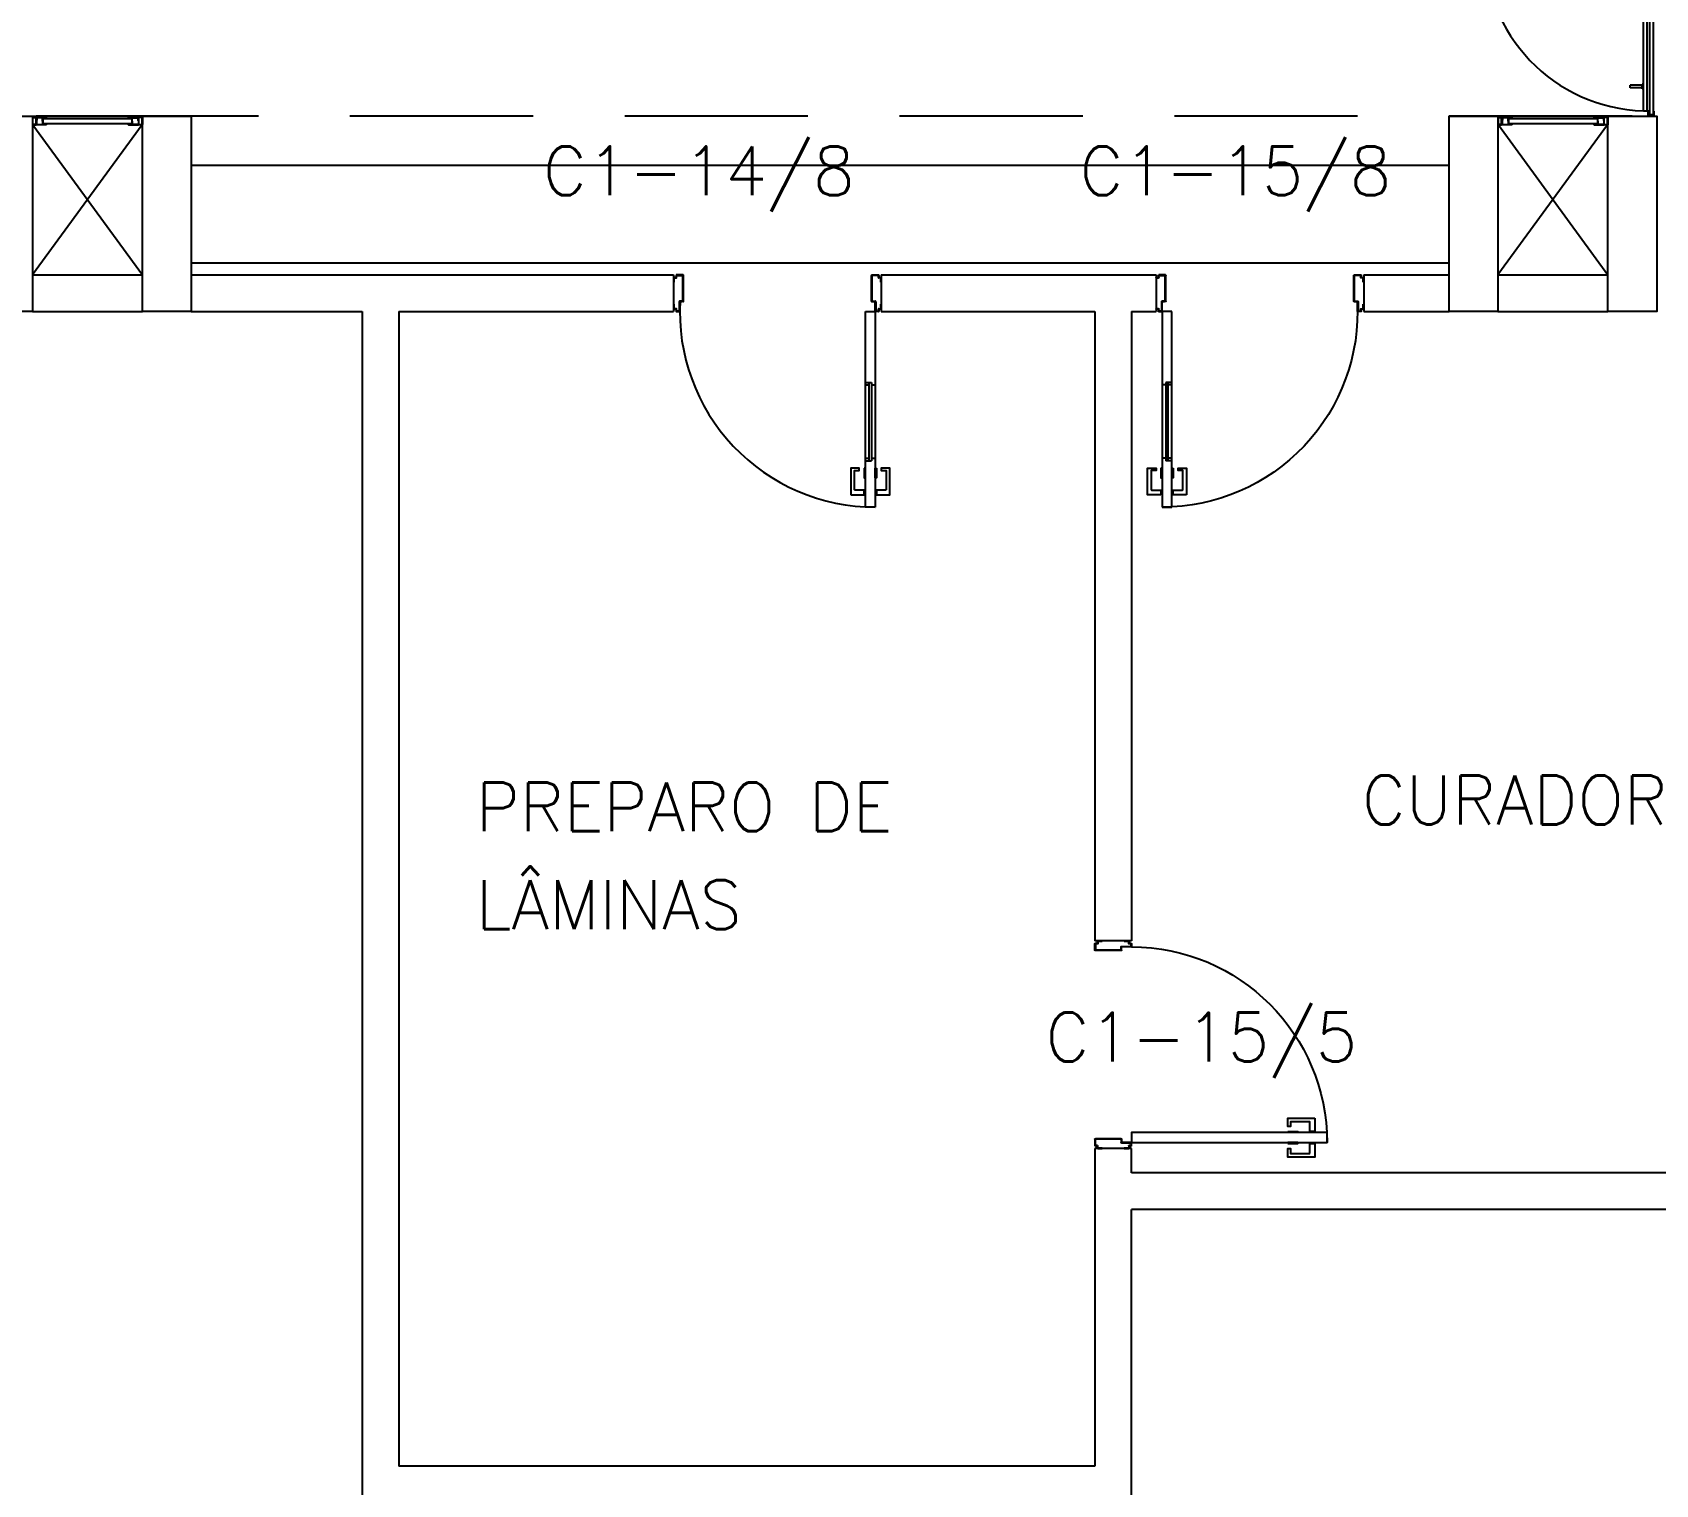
# Model space of a CAD drawing. Header units: millimetres. Extents: x 2801 to 3319, y 1187 to 1422.
# Drawn here: x 2996.52 to 3003.17, y 1255.47 to 1261.42 of the extents above; entities that cross this region are included whole.
import ezdxf

# ---------------------------------------------------------------- set-up
doc = ezdxf.new("R2010")
doc.units = ezdxf.units.MM
doc.linetypes.add('HIDDEN', pattern=[0.375, 0.25, -0.125])
for name, color, linetype in [('AR-ALV', 2, 'Continuous'), ('AR-ESQ', 1, 'Continuous'), ('AR-ESTC', 3, 'Continuous'), ('AR-PORTA', 1, 'Continuous'), ('AR-PROJ', 1, 'HIDDEN'), ('AR-SHAFT', 1, 'Continuous'), ('AR-VIDRO', 1, 'Continuous'), ('DT-ESQ-BAGUETE-C', 2, 'Continuous'), ('DT-ESQ-PERFIL CADEIRA-C', 2, 'Continuous'), ('DT-ESQ-PERFIL CADEIRA-V', 1, 'Continuous'), ('DT-ESQ-VENEZIANA-C', 2, 'Continuous'), ('DT-ESQ-VENEZIANA-V', 2, 'Continuous'), ('ENDEREÇO', 2, 'Continuous'), ('maçaneta', 1, 'Continuous'), ('montantes', 1, 'Continuous'), ('mov', 1, 'Continuous'), ('PM-PERFIL U-C', 2, 'Continuous'), ('PM-VIDRO', 1, 'Continuous'), ('pm1', 2, 'Continuous'), ('pm2', 2, 'Continuous'), ('TEXTO', 2, 'Continuous')]:
    doc.layers.add(name, color=color, linetype=linetype)
doc.styles.add('UNB-100', font='simplex.shx', dxfattribs={"height": 0.2})
doc.styles.add('UNB1-100', font='simplex.shx', dxfattribs={"height": 0.2})

# ---------------------------------------------------------------- blocks, each defined once
blk = doc.blocks.new('EF01-P')
at = {"layer": 'DT-ESQ-BAGUETE-C', "ltscale": 0.1}
for points in [[(0.0015, 0.035), (0.015, 0.035), (0.015, 0.0335), (0.0015, 0.0335), (0.0015, 0.005), (0.015, 0.005), (0.015, 0.0035), (0.0015, 0.0035, -0.414214), (0, 0.005), (0, 0.0335, -0.414214)], [(0.4485, 0.035), (0.435, 0.035), (0.435, 0.0335), (0.4485, 0.0335), (0.4485, 0.005), (0.435, 0.005), (0.435, 0.0035), (0.4485, 0.0035, 0.414214), (0.45, 0.005), (0.45, 0.0335, 0.414214)]]:
    blk.add_lwpolyline(points, format="xyb", close=True, dxfattribs=at)
at = {"layer": 'DT-ESQ-PERFIL CADEIRA-C', "color": 2, "ltscale": 0.1}
for points in [[(0.01, 0.0015), (0.01, 0.003), (0.0015, 0.003, 1), (0.0015, 0), (0.015, 0, 0.414214), (0.0165, 0.0015), (0.0165, 0.0335), (0.043, 0.0335)], [(0.407, 0.0065), (0.432, 0.0065), (0.432, 0.0165), (0.4335, 0.0165), (0.4335, 0.0065, -0.414214), (0.432, 0.005), (0.407, 0.005), (0.3935, 0.005, -1), (0.3935, 0.008), (0.407, 0.008), (0.407, 0.02), (0.407, 0.032), (0.3935, 0.032, -1), (0.3935, 0.035), (0.407, 0.035), (0.4335, 0.035, -0.414214), (0.435, 0.0335), (0.435, 0.0015), (0.4485, 0.0015)]]:
    blk.add_lwpolyline(points, format="xyb", dxfattribs=at)
at = {"layer": 'DT-ESQ-PERFIL CADEIRA-C', "ltscale": 0.1}
for points in [[(0.043, 0.0065), (0.018, 0.0065), (0.018, 0.0165), (0.0165, 0.0165), (0.0165, 0.0065, 0.414214), (0.018, 0.005), (0.043, 0.005), (0.0565, 0.005, 1), (0.0565, 0.008), (0.043, 0.008), (0.043, 0.02), (0.043, 0.032), (0.0565, 0.032, 1), (0.0565, 0.035), (0.043, 0.035), (0.0165, 0.035, 0.414214), (0.015, 0.0335), (0.015, 0.0015), (0.0015, 0.0015)], [(0.0415, 0.02), (0.0415, 0.032, -0.414214), (0.043, 0.0335), (0.0565, 0.0335)], [(0.0415, 0.02), (0.0415, 0.008, 0.414214), (0.043, 0.0065), (0.0565, 0.0065)], [(0.4085, 0.02), (0.4085, 0.032, 0.414214), (0.407, 0.0335), (0.3935, 0.0335)], [(0.4085, 0.02), (0.4085, 0.008, -0.414214), (0.407, 0.0065), (0.3935, 0.0065)], [(0.44, 0.0015), (0.44, 0.003), (0.4485, 0.003, -1), (0.4485, 0), (0.435, 0, -0.414214), (0.4335, 0.0015), (0.4335, 0.0335), (0.407, 0.0335)]]:
    blk.add_lwpolyline(points, format="xyb", dxfattribs=at)
at = {"layer": 'DT-ESQ-PERFIL CADEIRA-V', "ltscale": 0.1}
blk.add_line((0.015, 0), (0.435, 0), dxfattribs=at)
at = {"layer": 'DT-ESQ-VENEZIANA-C', "ltscale": 0.1}
for p, q in [((0.043, 0.0105), (0.407, 0.0105)), ((0.043, 0.009), (0.407, 0.009))]:
    blk.add_line(p, q, dxfattribs=at)
at = {"layer": 'DT-ESQ-VENEZIANA-V', "ltscale": 0.1}
blk.add_line((0.043, 0.031), (0.407, 0.031), dxfattribs=at)
blk = doc.blocks.new('PV1')
at = {"layer": 'AR-VIDRO'}
for p, q in [((0.6825, 0.02), (0.005, 0.02)), ((0.6825, 0.005), (0.005, 0.005)), ((0.0215, 0.0443), (0.0215, 0.0293)), ((0.0215, 0.0443), (0.6875, 0.0443)), ((0.0215, 0.0293), (0.6875, 0.0293)), ((2.7035, 0.0443), (2.0375, 0.0443)), ((2.7035, 0.0293), (2.0375, 0.0293)), ((2.0425, 0.02), (2.72, 0.02)), ((2.0425, 0.005), (2.72, 0.005)), ((2.7035, 0.0443), (2.7035, 0.0293))]:
    blk.add_line(p, q, dxfattribs=at)
at = {"layer": 'maçaneta'}
for p, q in [((0.1165, 0.0993), (0.1265, 0.0993)), ((0.1165, 0.0493), (0.1165, 0.0993)), ((0.1265, 0.0493), (0.1265, 0.0993)), ((2.5985, 0.0493), (2.5985, 0.0993)), ((2.6085, 0.0993), (2.5985, 0.0993)), ((2.6085, 0.0493), (2.6085, 0.0993)), ((0.1115, 0.0443), (0.1115, 0.0493)), ((0.1115, 0.0493), (0.1315, 0.0493)), ((0.1315, 0.0443), (0.1315, 0.0493)), ((2.6135, 0.0493), (2.5935, 0.0493)), ((2.5935, 0.0443), (2.5935, 0.0493)), ((2.6135, 0.0443), (2.6135, 0.0493))]:
    blk.add_line(p, q, dxfattribs=at)
at = {"layer": 'montantes'}
for p, q in [((0, 0), (0, 0.025)), ((0, 0.025), (0.02, 0.025)), ((0, 0), (0.02, 0)), ((0.005, 0.005), (0.005, 0.02)), ((0.02, 0.02), (0.02, 0.025)), ((0.02, 0), (0.02, 0.005)), ((0.6425, 0.0493), (0.6925, 0.0493)), ((0.6425, 0.025), (0.6925, 0.025)), ((0.6875, 0.025), (0.6675, 0.025)), ((0.6675, 0.02), (0.6675, 0.025)), ((0.6675, 0), (0.6675, 0.005)), ((0.6875, 0), (0.6675, 0)), ((0.6825, 0.005), (0.6825, 0.02)), ((0.6875, 0.0443), (0.6875, 0.0293)), ((0.6875, 0), (0.6875, 0.025)), ((0.6925, 0.0493), (0.6925, 0.025)), ((2.0325, 0.0493), (2.0325, 0.025)), ((2.0825, 0.0493), (2.0325, 0.0493)), ((2.0825, 0.025), (2.0325, 0.025)), ((2.0375, 0.0443), (2.0375, 0.0293)), ((2.0375, 0.025), (2.0575, 0.025)), ((2.0375, 0), (2.0375, 0.025)), ((2.0375, 0), (2.0575, 0)), ((2.0425, 0.005), (2.0425, 0.02)), ((2.0575, 0.02), (2.0575, 0.025)), ((2.0575, 0), (2.0575, 0.005)), ((2.705, 0.02), (2.705, 0.025)), ((2.725, 0.025), (2.705, 0.025)), ((2.705, 0), (2.705, 0.005)), ((2.725, 0), (2.705, 0)), ((2.72, 0.005), (2.72, 0.02)), ((2.725, 0), (2.725, 0.025))]:
    blk.add_line(p, q, dxfattribs=at)
for centre in [(0.6925, 0.02), (2.0325, 0.02)]:
    blk.add_circle(centre, 0.005, dxfattribs=at)
for centre, start, end in [((0.6425, 0.0443), 90, 180), ((0.6425, 0.03), 180, 270), ((2.0825, 0.0443), 0, 90), ((2.0825, 0.03), 270, 0)]:
    blk.add_arc(centre, 0.005, start, end, dxfattribs=at)
at = {"layer": 'mov'}
for centre, start, end in [((0.692, 0.025), 0, 178.35472), ((2.033, 0.025), 1.64528, 180)]:
    blk.add_arc(centre, 0.6705, start, end, dxfattribs=at)
blk = doc.blocks.new('PM3')
at = {"layer": 'maçaneta'}
for points in [[(0.02, 0.825), (-0.035, 0.825), (-0.035, 0.715), (0, 0.715), (0, 0.725), (-0.02, 0.725), (-0.02, 0.8035, -0.414214), (-0.0185, 0.805), (0.02, 0.805)], [(0.125, 0.825), (0.07, 0.825), (0.07, 0.805), (0.1085, 0.805, -0.414214), (0.11, 0.8035), (0.11, 0.725), (0.09, 0.725), (0.09, 0.715), (0.125, 0.715)]]:
    blk.add_lwpolyline(points, format="xyb", close=True, dxfattribs=at)
for points in [[(0.02, 0.715), (0.02, 0.755), (0.025, 0.755), (0.025, 0.715)], [(0.07, 0.715), (0.07, 0.755), (0.065, 0.755), (0.065, 0.715)]]:
    blk.add_lwpolyline(points, close=True, dxfattribs=at)
at = {"layer": 'mov'}
blk.add_arc((0.025, 0.075), 0.8, 0, 90, dxfattribs=at)
at = {"layer": 'PM-PERFIL U-C'}
for p, q in [((0.01, 0.065), (0.01, 0.0735)), ((0.0115, 0.075), (0.0235, 0.075)), ((0.012, 0.073), (0.012, 0.0645)), ((0.023, 0.073), (0.012, 0.073)), ((0.023, 0.0335), (0.023, 0.073)), ((0.025, 0.0735), (0.025, 0.034)), ((0.825, 0.0735), (0.825, 0.034)), ((0.8385, 0.075), (0.8265, 0.075)), ((0.827, 0.073), (0.838, 0.073)), ((0.827, 0.0335), (0.827, 0.073)), ((0.838, 0.073), (0.838, 0.0645)), ((0.84, 0.065), (0.84, 0.0735)), ((0, 0.045), (0, 0.0635)), ((0.002, 0.045), (0, 0.045)), ((0.0015, 0.065), (0.01, 0.065)), ((0.002, 0.063), (0.002, 0.045)), ((0.0105, 0.063), (0.002, 0.063)), ((0.038, 0.032), (0.0245, 0.032)), ((0.0385, 0.034), (0.025, 0.034)), ((0.038, 0.032), (0.038, -0.073)), ((0.04, 0.0325), (0.04, -0.0735)), ((0.81, 0.0325), (0.81, -0.0735)), ((0.8115, 0.034), (0.825, 0.034)), ((0.812, 0.032), (0.8255, 0.032)), ((0.812, 0.032), (0.812, -0.073)), ((0.8395, 0.063), (0.848, 0.063)), ((0.8485, 0.065), (0.84, 0.065)), ((0.848, 0.063), (0.848, 0.045)), ((0.848, 0.045), (0.85, 0.045)), ((0.85, 0.045), (0.85, 0.0635)), ((0, -0.045), (0.002, -0.045)), ((0, -0.0635), (0, -0.045)), ((0.01, -0.065), (0.0015, -0.065)), ((0.002, -0.045), (0.002, -0.063)), ((0.002, -0.063), (0.0105, -0.063)), ((0.01, -0.0735), (0.01, -0.065)), ((0.012, -0.0645), (0.012, -0.073)), ((0.838, -0.0645), (0.838, -0.073)), ((0.848, -0.063), (0.8395, -0.063)), ((0.84, -0.0735), (0.84, -0.065)), ((0.84, -0.065), (0.8485, -0.065)), ((0.85, -0.045), (0.848, -0.045)), ((0.848, -0.045), (0.848, -0.063)), ((0.85, -0.0635), (0.85, -0.045)), ((0.0385, -0.075), (0.0115, -0.075)), ((0.012, -0.073), (0.038, -0.073)), ((0.8115, -0.075), (0.8385, -0.075)), ((0.838, -0.073), (0.812, -0.073))]:
    blk.add_line(p, q, dxfattribs=at)
for centre, start, end in [((0.0115, 0.0735), 90, 180), ((0.0235, 0.0735), 360, 90), ((0.8265, 0.0735), 90, 180), ((0.8385, 0.0735), 0, 90), ((0.0015, 0.0635), 90, 180), ((0.0105, 0.0645), 270, 0), ((0.0245, 0.0335), 180, 270), ((0.0385, 0.0325), 0, 90), ((0.8115, 0.0325), 90, 180), ((0.8255, 0.0335), 270, 0), ((0.8395, 0.0645), 180, 270), ((0.8485, 0.0635), 0, 90), ((0.0015, -0.0635), 180, 270), ((0.0105, -0.0645), 0, 90), ((0.8395, -0.0645), 90, 180), ((0.8485, -0.0635), 270, 0), ((0.0115, -0.0735), 180, 270), ((0.0385, -0.0735), 269.93864, 0), ((0.8115, -0.0735), 180, 270.06136), ((0.8385, -0.0735), 270, 0)]:
    blk.add_arc(centre, 0.0015, start, end, dxfattribs=at)
at = {"layer": 'pm1'}
blk.add_lwpolyline([(0.065, 0.875), (0.065, 0.075), (0.025, 0.075), (0.025, 0.875)], close=True, dxfattribs=at)
blk = doc.blocks.new('PM3V-B')
at = {"layer": 'maçaneta'}
for points in [[(0.02, 0.9), (-0.035, 0.9), (-0.035, 0.79), (0, 0.79), (0, 0.8), (-0.02, 0.8), (-0.02, 0.8785, -0.414214), (-0.0185, 0.88), (0.02, 0.88)], [(0.125, 0.9), (0.07, 0.9), (0.07, 0.88), (0.1085, 0.88, -0.414214), (0.11, 0.8785), (0.11, 0.8), (0.09, 0.8), (0.09, 0.79), (0.125, 0.79)]]:
    blk.add_lwpolyline(points, format="xyb", close=True, dxfattribs=at)
for points in [[(0.02, 0.79), (0.02, 0.83), (0.025, 0.83), (0.025, 0.79)], [(0.07, 0.79), (0.07, 0.83), (0.065, 0.83), (0.065, 0.79)]]:
    blk.add_lwpolyline(points, close=True, dxfattribs=at)
at = {"layer": 'mov'}
blk.add_arc((0.025, 0.15), 0.8, 356.84716, 90, dxfattribs=at)
at = {"layer": 'PM-PERFIL U-C'}
for p, q in [((0, 0.12), (0, 0.1385)), ((0.0015, 0.14), (0.01, 0.14)), ((0.002, 0.138), (0.002, 0.12)), ((0.0105, 0.138), (0.002, 0.138)), ((0.01, 0.14), (0.01, 0.1485)), ((0.0115, 0.15), (0.0235, 0.15)), ((0.012, 0.148), (0.012, 0.1395)), ((0.023, 0.148), (0.012, 0.148)), ((0.023, 0.1085), (0.023, 0.148)), ((0.025, 0.15), (0.025, 0.109)), ((0.025, 0.1485), (0.025, 0.109)), ((0.825, 0.1485), (0.825, 0.109)), ((0.8385, 0.15), (0.8265, 0.15)), ((0.827, 0.148), (0.838, 0.148)), ((0.827, 0.1085), (0.827, 0.148)), ((0.838, 0.148), (0.838, 0.1395)), ((0.8395, 0.138), (0.848, 0.138)), ((0.84, 0.14), (0.84, 0.1485)), ((0.8485, 0.14), (0.84, 0.14)), ((0.848, 0.138), (0.848, 0.12)), ((0.85, 0.12), (0.85, 0.1385)), ((0.002, 0.12), (0, 0.12)), ((0.038, 0.107), (0.0245, 0.107)), ((0.025, 0.109), (0.035, 0.109)), ((0.0385, 0.109), (0.025, 0.109)), ((0.038, 0.107), (0.038, 0.002)), ((0.04, 0.1075), (0.04, 0.0015)), ((0.81, 0.1075), (0.81, 0.0015)), ((0.8115, 0.109), (0.825, 0.109)), ((0.812, 0.107), (0.8255, 0.107)), ((0.812, 0.107), (0.812, 0.002)), ((0.8252, 0.109), (0.8152, 0.109)), ((0.848, 0.12), (0.85, 0.12)), ((0, 0.03), (0.002, 0.03)), ((0, 0.0115), (0, 0.03)), ((0.01, 0.01), (0.0015, 0.01)), ((0.002, 0.03), (0.002, 0.012)), ((0.002, 0.012), (0.0105, 0.012)), ((0.01, 0.0015), (0.01, 0.01)), ((0.0385, 0), (0.0115, 0)), ((0.012, 0.0105), (0.012, 0.002)), ((0.012, 0.002), (0.038, 0.002)), ((0.8115, 0), (0.8385, 0)), ((0.838, 0.002), (0.812, 0.002)), ((0.8152, 0), (0.8402, 0)), ((0.838, 0.0105), (0.838, 0.002)), ((0.848, 0.012), (0.8395, 0.012)), ((0.84, 0.0015), (0.84, 0.01)), ((0.84, 0.01), (0.8485, 0.01)), ((0.8402, 0.01), (0.8502, 0.01)), ((0.8402, 0), (0.8402, 0.01)), ((0.85, 0.03), (0.848, 0.03)), ((0.848, 0.03), (0.848, 0.012)), ((0.85, 0.0115), (0.85, 0.03))]:
    blk.add_line(p, q, dxfattribs=at)
for centre, start, end in [((0.0015, 0.1385), 90, 180), ((0.0115, 0.1485), 90, 180), ((0.0105, 0.1395), 270, 0), ((0.0235, 0.1485), 360, 90), ((0.8265, 0.1485), 90, 180), ((0.8395, 0.1395), 180, 270), ((0.8385, 0.1485), 0, 90), ((0.8485, 0.1385), 0, 90), ((0.0245, 0.1085), 180, 270), ((0.0385, 0.1075), 0, 90), ((0.8115, 0.1075), 90, 180), ((0.8255, 0.1085), 270, 0), ((0.0015, 0.0115), 180, 270), ((0.0115, 0.0015), 180, 270), ((0.0105, 0.0105), 0, 90), ((0.0385, 0.0015), 269.93864, 0), ((0.8115, 0.0015), 180, 270.06136), ((0.8395, 0.0105), 90, 180), ((0.8385, 0.0015), 270, 0), ((0.8485, 0.0115), 270, 0)]:
    blk.add_arc(centre, 0.0015, start, end, dxfattribs=at)
at = {"layer": 'PM-VIDRO'}
for p, q in [((0.04, 0.45), (0.04, 0.75)), ((0.05, 0.75), (0.05, 0.45))]:
    blk.add_line(p, q, dxfattribs=at)
at = {"layer": 'pm1'}
for p, q in [((0.025, 0.95), (0.065, 0.95)), ((0.025, 0.75), (0.025, 0.95)), ((0.065, 0.95), (0.065, 0.76)), ((0.04, 0.75), (0.025, 0.75)), ((0.065, 0.76), (0.04, 0.76)), ((0.04, 0.75), (0.04, 0.76)), ((0.05, 0.76), (0.05, 0.75)), ((0.065, 0.75), (0.05, 0.75)), ((0.065, 0.76), (0.065, 0.75)), ((0.025, 0.15), (0.025, 0.45)), ((0.04, 0.45), (0.025, 0.45)), ((0.04, 0.44), (0.04, 0.45)), ((0.065, 0.44), (0.04, 0.44)), ((0.065, 0.45), (0.05, 0.45)), ((0.05, 0.45), (0.05, 0.44)), ((0.065, 0.45), (0.065, 0.44)), ((0.065, 0.44), (0.065, 0.15)), ((0.065, 0.15), (0.025, 0.15))]:
    blk.add_line(p, q, dxfattribs=at)
at = {"layer": 'pm2'}
for p, q in [((0.025, 0.45), (0.025, 0.75)), ((0.065, 0.75), (0.065, 0.45))]:
    blk.add_line(p, q, dxfattribs=at)

msp = doc.modelspace()

# ---------------------------------------------------------------- linework, layer by layer
at = {"layer": 'AR-ALV'}
for p, q in [((2996.5249, 1260.4248), (2996.9749, 1260.4248)), ((2997.1749, 1260.4248), (2999.1499, 1260.4248)), ((2999.1499, 1260.4248), (2999.1499, 1260.2748)), ((3000.0001, 1260.4248), (3000.0001, 1260.2748)), ((3000.0001, 1260.4248), (3001.1249, 1260.4248)), ((3001.1249, 1260.4248), (3001.1249, 1260.2748)), ((3001.9751, 1260.4248), (3001.9751, 1260.2748)), ((3001.9751, 1260.4248), (3002.3249, 1260.4248)), ((3002.5249, 1260.4248), (3002.9749, 1260.4248)), ((2996.5249, 1260.2748), (2996.9749, 1260.2748)), ((2997.1749, 1260.2748), (2997.8749, 1260.2748)), ((2997.8749, 1260.2748), (2997.8749, 1252.9698)), ((2998.0249, 1260.2748), (2998.0249, 1255.5498)), ((2998.0249, 1260.2748), (2999.1499, 1260.2748)), ((3000.0001, 1260.2748), (3000.8749, 1260.2748)), ((3000.8749, 1260.2748), (3000.8749, 1257.6998)), ((3001.0249, 1260.2748), (3001.0249, 1257.6998)), ((3001.0249, 1260.2748), (3001.1249, 1260.2748)), ((3001.9751, 1260.2748), (3002.3249, 1260.2748)), ((3002.5249, 1260.2748), (3002.9749, 1260.2748)), ((3001.0249, 1257.6998), (3000.8749, 1257.6998)), ((3000.8749, 1256.8498), (3000.8749, 1255.5498)), ((3001.0249, 1256.8498), (3000.8749, 1256.8498)), ((3001.0249, 1256.7498), (3001.0249, 1256.8498)), ((3004.1247, 1256.7498), (3001.0249, 1256.7498)), ((3004.1247, 1256.5998), (3001.0249, 1256.5998)), ((3001.0249, 1252.8998), (3001.0249, 1256.5998)), ((3000.8749, 1255.5498), (2998.0249, 1255.5498))]:
    msp.add_line(p, q, dxfattribs=at)
at = {"layer": 'AR-ESTC'}
for points in [[(2996.3249, 1260.2748), (2996.3249, 1261.0748), (2996.5249, 1261.0748), (2996.5249, 1260.2748)], [(2996.9749, 1260.2748), (2996.9749, 1261.0748), (2997.1749, 1261.0748), (2997.1749, 1260.2748)], [(3002.3249, 1260.2748), (3002.3249, 1261.0748), (3002.5249, 1261.0748), (3002.5249, 1260.2748)], [(3002.9749, 1260.2748), (3002.9749, 1261.0748), (3003.1749, 1261.0748), (3003.1749, 1260.2748)]]:
    msp.add_lwpolyline(points, close=True, dxfattribs=at)
at = {"layer": 'AR-PROJ', "ltscale": 3}
msp.add_line((3032.3249, 1261.0748), (2991.1749, 1261.0748), dxfattribs=at)
at = {"layer": 'AR-SHAFT'}
for p, q in [((2996.9734, 1261.0398), (2996.5249, 1260.4248)), ((2996.5264, 1261.0398), (2996.9749, 1260.4248)), ((3002.9734, 1261.0398), (3002.5249, 1260.4248)), ((3002.5264, 1261.0398), (3002.9749, 1260.4248)), ((2997.1749, 1260.8748), (3002.3249, 1260.8748)), ((2997.1749, 1260.4748), (3002.3249, 1260.4748))]:
    msp.add_line(p, q, dxfattribs=at)

# ---------------------------------------------------------------- block references
at = {"layer": 'AR-ESQ', "rotation": 180}
for p in [(2996.9749, 1261.0748), (3002.9749, 1261.0748)]:
    msp.add_blockref('EF01-P', p, dxfattribs=at)
at = {"layer": 'AR-PORTA'}
for name, p, rotation in [('PV1', (3003.1649, 1261.0748), 90), ('PM3V-B', (3000.0001, 1260.4248), 180)]:
    msp.add_blockref(name, p, dxfattribs=dict(at, rotation=rotation))
at = {"layer": 'AR-PORTA', "xscale": -1}
for name, p, rotation in [('PM3V-B', (3001.1249, 1260.4248), 180), ('PM3', (3000.9499, 1256.8498), 270)]:
    msp.add_blockref(name, p, dxfattribs=dict(at, rotation=rotation))

# ---------------------------------------------------------------- texts
at = {"layer": 'ENDEREÇO', "style": 'UNB1-100'}
for s, p in [('C1-14/8', (2998.6145, 1260.7509)), ('C1-15/8', (3000.8119, 1260.7509)), ('C1-15/5', (3000.6724, 1257.2062))]:
    msp.add_text(s, height=0.2, dxfattribs=at).set_placement(p)
at = {"layer": 'TEXTO', "style": 'UNB-100'}
for s, p in [('CURADORIA', (3001.9679, 1258.1761)), ('PREPARO DE', (2998.3403, 1258.1482)), ('LÂMINAS', (2998.3403, 1257.7482))]:
    msp.add_text(s, height=0.2, dxfattribs=at).set_placement(p)

doc.saveas('drawing.dxf')
